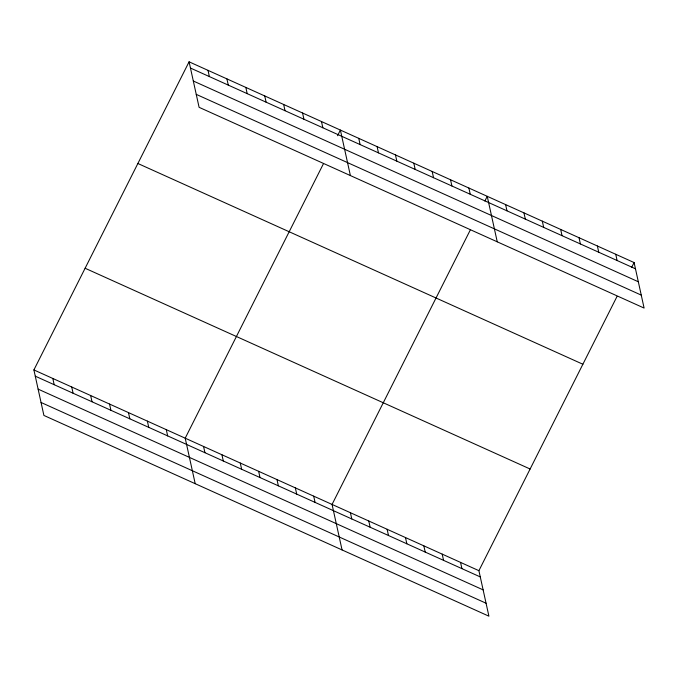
<?xml version="1.0" encoding="UTF-8"?>
<svg xmlns="http://www.w3.org/2000/svg" width="678" height="678" viewBox="0 0 678 678"><rect width="100%" height="100%" fill="white"/><g stroke="black" fill="none" stroke-linecap="round" stroke-linejoin="round"><path stroke-width="1.02" d="M617.022 296.456L478.905 570.681L488.914 616.183L43.901 415.436L33.9 369.934L189.086 61.817L634.1 262.564L644.1 308.066L199.095 107.319L189.086 61.817M323.321 163.957L185.204 438.191L195.205 483.694M337.542 135.719L340.39 130.066L350.39 175.568M470.176 230.206L332.059 504.44L342.059 549.943M484.872 201.027L487.245 196.315L497.245 241.817M631.726 267.268L634.1 262.564M190.459 68.046L635.464 268.802M193.306 81.004L638.312 281.76M196.239 94.361L641.252 295.108M137.871 163.491L582.885 364.247M85.114 268.251L530.12 469.007M33.9 369.934L478.905 570.681M35.273 376.171L480.278 576.919M38.121 389.13L483.126 589.877M41.053 402.478L486.067 603.225M615.743 254.284L617.107 260.522M597.386 246.004L598.75 252.241M579.029 237.724L580.393 243.953M560.672 229.444L562.037 235.673M542.315 221.155L543.68 227.393M523.958 212.875L525.323 219.113M505.602 204.595L506.966 210.833M468.888 188.035L470.261 194.272M450.531 179.755L451.904 185.992M432.174 171.475L433.547 177.712M413.817 163.195L415.19 169.424M395.46 154.915L396.833 161.144M377.104 146.626L378.477 152.864M460.548 562.401L461.921 568.639M358.747 138.346L360.12 144.583M442.192 554.121L443.565 560.359M423.835 545.841L425.208 552.078M321.474 121.54L322.847 127.769M405.486 537.561L406.851 543.798M302.566 113.006L303.939 119.243M387.13 529.281L388.494 535.518M283.65 104.471L285.023 110.709M368.773 521.001L370.137 527.238M264.742 95.937L266.107 102.175M350.416 512.721L351.78 518.95M245.826 87.411L247.199 93.64M226.91 78.877L228.283 85.114M313.702 496.152L315.067 502.39M208.002 70.343L209.366 76.58M295.345 487.872L296.71 494.109M276.988 479.592L278.353 485.829M258.632 471.312L260.005 477.549M240.275 463.032L241.648 469.269M221.918 454.752L223.291 460.989M203.561 446.471L204.934 452.709M166.288 429.657L167.661 435.895M147.38 421.123L148.745 427.36M128.464 412.597L129.837 418.826M109.548 404.063L110.921 410.3M90.64 395.528L92.013 401.766M71.724 386.994L73.097 393.232M52.816 378.468L54.181 384.697"/></g></svg>
